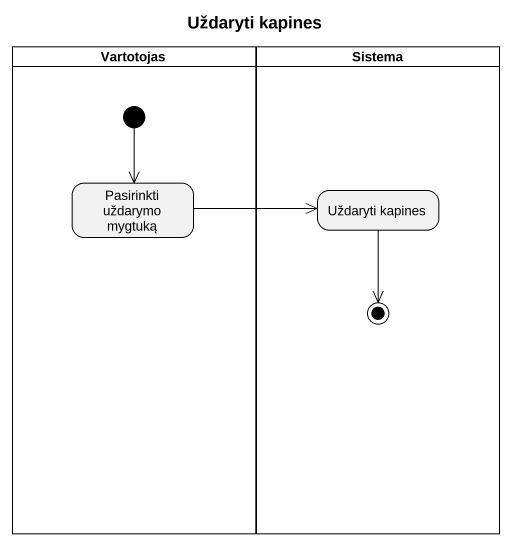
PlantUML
@startuml
title Uždaryti kapines
hide empty description
state Vartotojas <<partition>> {
  state "Pasirinkti uždarymo mygtuką" as Pasirinkti_uždarymo_mygtuką
  [*] --> Pasirinkti_uždarymo_mygtuką
}
state Sistema <<partition>> {
  state "Uždaryti kapines" as Uždaryti_kapines
  Uždaryti_kapines --> [*]
}
Pasirinkti_uždarymo_mygtuką -right-> Uždaryti_kapines
@enduml
